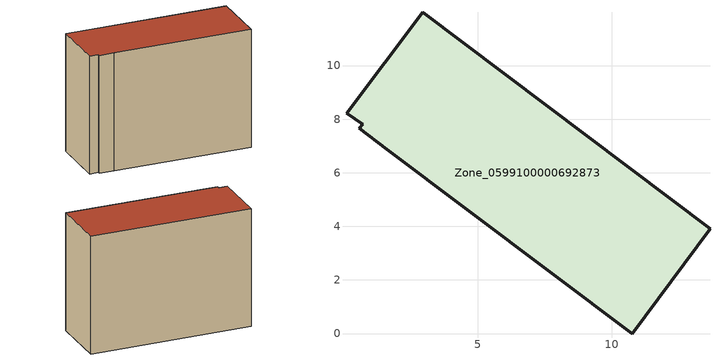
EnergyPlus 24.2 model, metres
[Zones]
Zone_0599100000692873
 floor ground (C_G): 0.09,8.23 2.94,11.98 13.66,3.91 10.75,0 1.6,6.88 0.58,7.66 0.7,7.82 z0
 wall outside (C_F): 10.75,0 13.66,3.91 2.94,11.98 0.09,8.23 0.7,7.82 0.58,7.66 1.6,6.88 10.75,0 z0:9.9
 roof outside (C_R): 2.94,11.98 0.09,8.23 0.7,7.82 0.58,7.66 1.6,6.88 10.75,0 13.66,3.91 z9.9
[BUILDING]
Pand.0599100000692873: North Axis=0; Terrain=City; Loads Convergence Tolerance Value=0.04; Temperature Convergence Tolerance Value=0.4; Solar Distribution=FullExterior; Maximum Number of Warmup Days=25; Minimum Number of Warmup Days=1
[Site:Location]
Rotterdam.The.Hague.AP_ZH_NLD Design_Conditions: Latitude=51.96; Longitude=4.45; Time Zone=1; Elevation=-4.5
[SITE:GROUNDTEMPERATURE:BUILDINGSURFACE]
18, 18, 18, 18, 18, 18, 18, 18, 18, 18, 18, 18
[MATERIAL] Thermal Absorptance=0.9; Solar Absorptance=0.7; Visible Absorptance=0.7
Name | Roughness | Thickness | Conductivity | Density | Specific Heat
G.TI.1946 | MediumSmooth | 0.15 | 1 | 540 | 1210
F.TI.1946 | Rough | 0.3 | 0.857143 | 1920 | 840
R.TI.1946 | MediumRough | 0.2 | 0.1 | 1500 | 1000
[CONSTRUCTION]
C_G: G.TI.1946
C_F: F.TI.1946
C_R: R.TI.1946
[ZONE]
Zone_0599100000692873: Type=1; Multiplier=1; Ceiling Height=Autocalculate; Volume=Autocalculate; Floor Area=autocalculate; Part of Total Floor Area=Yes
[ZONEINFILTRATION:DESIGNFLOWRATE]
Infil_Zone_0599100000692873: Zone or ZoneList or Space or SpaceList=Zone_0599100000692873; Schedule=AlwaysOn; Design Flow Rate Calculation Method=Flow/Area; Flow Rate per Floor Area=0.003; Constant Term Coefficient=1; Temperature Term Coefficient=0; Velocity Term Coefficient=0; Velocity Squared Term Coefficient=0
[HVACTEMPLATE:ZONE:IDEALLOADSAIRSYSTEM]
Zone_0599100000692873: Maximum Heating Supply Air Temperature=50; Minimum Cooling Supply Air Temperature=13; Maximum Heating Supply Air Humidity Ratio=0.0156; Minimum Cooling Supply Air Humidity Ratio=0.0077; Heating Limit=NoLimit; Cooling Limit=NoLimit; Dehumidification Control Type=ConstantSensibleHeatRatio; Cooling Sensible Heat Ratio=0.7; Dehumidification Setpoint=60; Humidification Control Type=None; Humidification Setpoint=30; Outdoor Air Method=None; Outdoor Air Flow Rate per Person=0.00944; Outdoor Air Flow Rate per Zone Floor Area=0; Outdoor Air Flow Rate per Zone=0; Demand Controlled Ventilation Type=None; Outdoor Air Economizer Type=NoEconomizer; Heat Recovery Type=None; Sensible Heat Recovery Effectiveness=0.7; Latent Heat Recovery Effectiveness=0.65
[ZONECONTROL:THERMOSTAT]
ThermostatControl_Zone_0599100000692873: Zone or ZoneList=Zone_0599100000692873; Control Type Schedule=DualSetpointControlType; Control 1=Thermostat_Zone_0599100000692873; Temperature Difference Between Cutout And Setpoint=0
[THERMOSTATSETPOINT:DUALSETPOINT]
Thermostat_Zone_0599100000692873: Heating Setpoint Temperature Schedule=HeatingSetpoint_Zone_0599100000692873; Cooling Setpoint Temperature Schedule=CoolingSetpoint_Zone_0599100000692873
[SCHEDULE:COMPACT]
HeatingSetpoint_Zone_0599100000692873: Through: 12/31, For: AllDays, Until: 24:00, 21
CoolingSetpoint_Zone_0599100000692873: Through: 12/31, For: AllDays, Until: 24:00, 24
DualSetpointControlType: Through: 12/31, For: AllDays, Until: 24:00, 4
AlwaysOn: Through: 12/31, For: AllDays, Until: 24:00, 1
